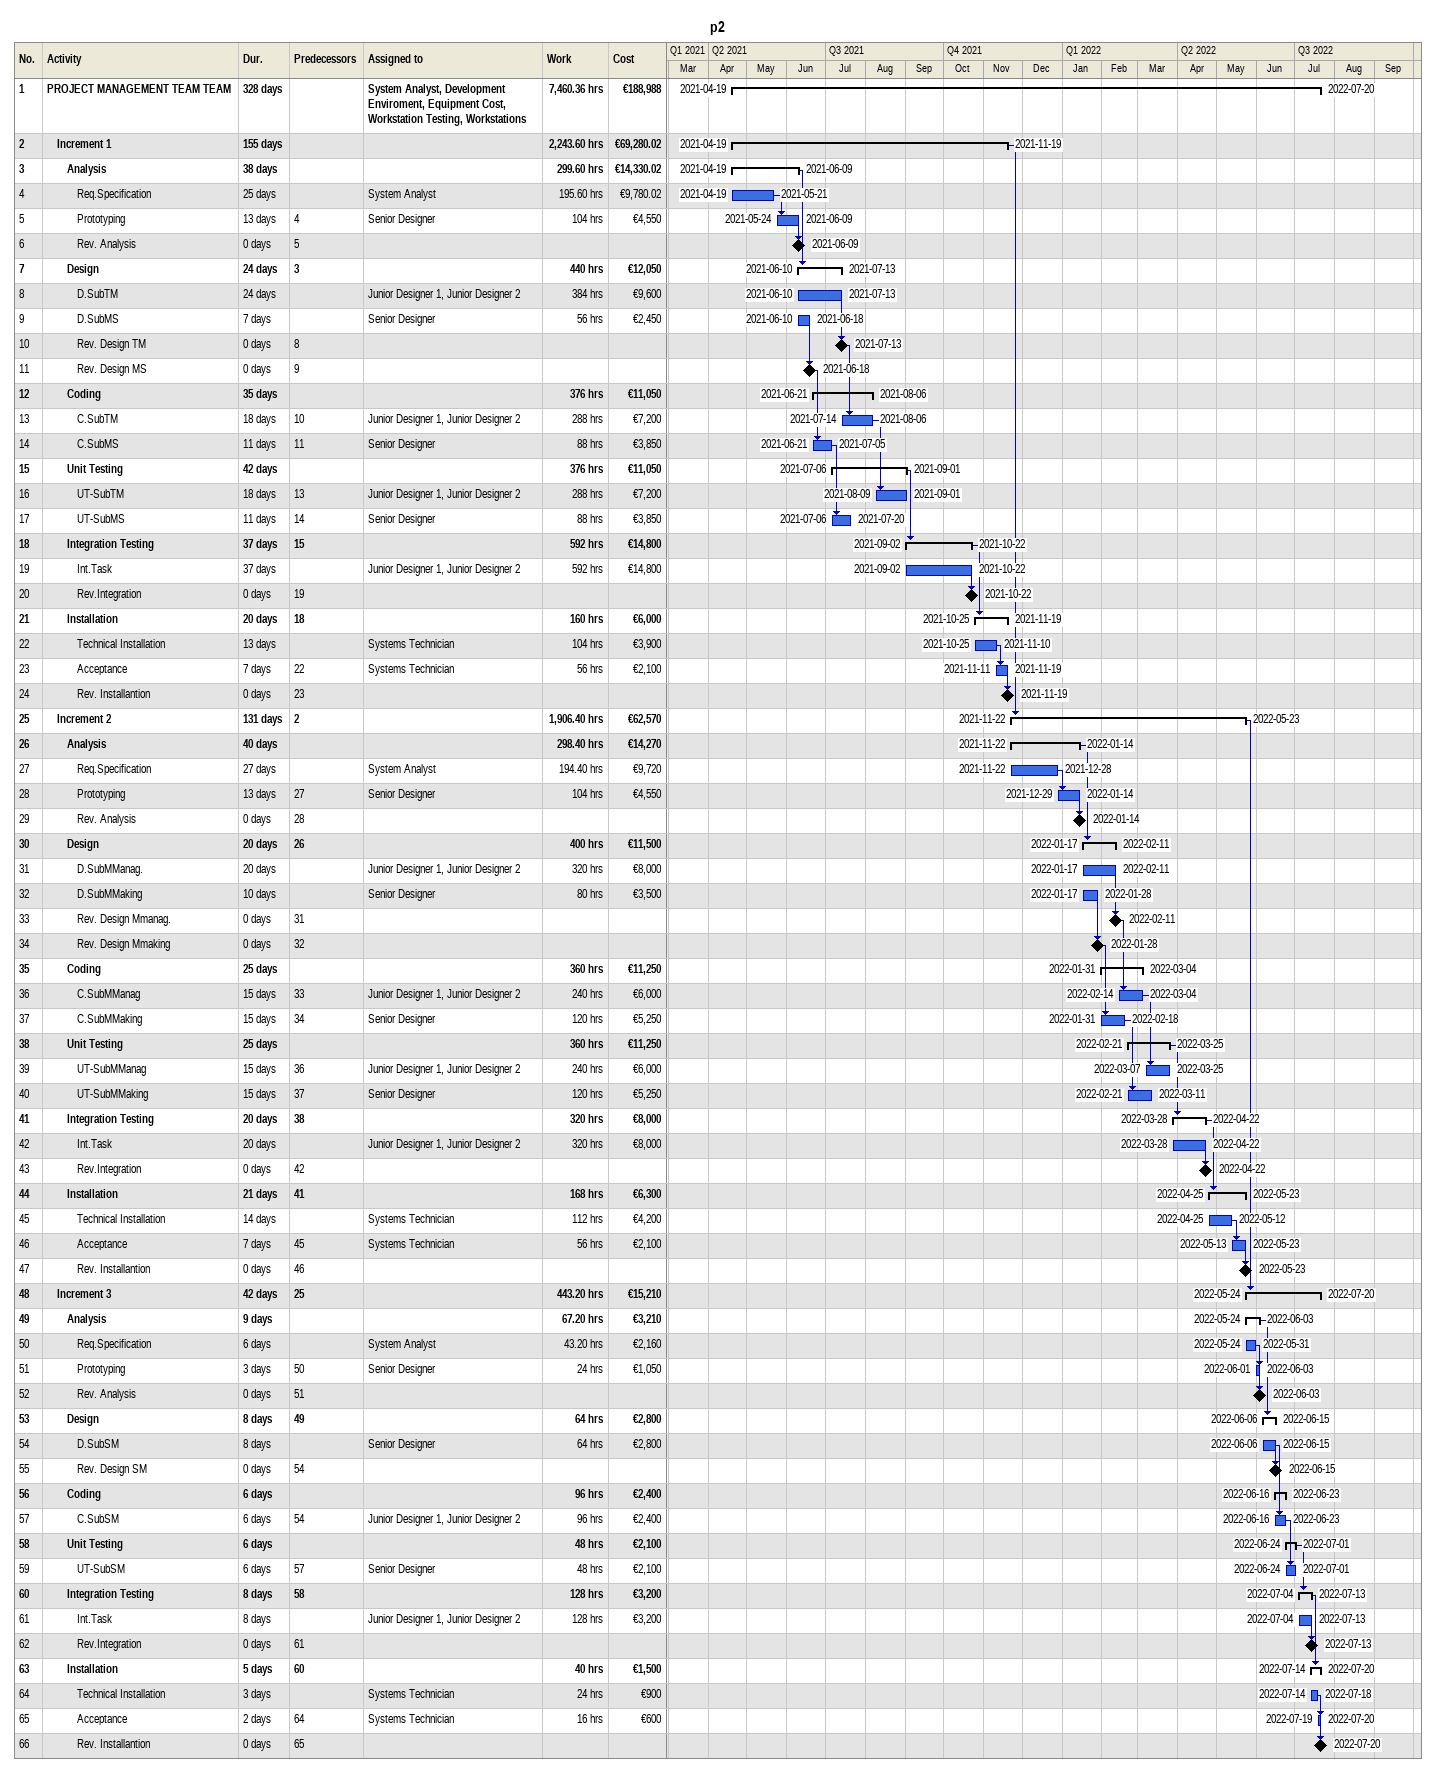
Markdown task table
p2

| ID | Level | Task | Duration | Start | Finish | Predecessors | Resources | Work (h) | Cost (€) |
|---|---|---|---|---|---|---|---|---|---|
| 1 | 1 | **PROJECT MANAGEMENT TEAM TEAM** | 328d | 2021-04-19 | 2022-07-20 |  | System Analyst, Development Enviroment, Equipment Cost, Workstation Testing, Workstations | 7460.36 | 188988 |
| 2 | 2 | **Increment 1** | 155d | 2021-04-19 | 2021-11-19 |  |  | 2243.60 | 69280.02 |
| 3 | 3 | **Analysis** | 38d | 2021-04-19 | 2021-06-09 |  |  | 299.60 | 14330.02 |
| 4 | 4 | Req.Specification | 25d | 2021-04-19 | 2021-05-21 |  | System Analyst | 195.60 | 9780.02 |
| 5 | 4 | Prototyping | 13d | 2021-05-24 | 2021-06-09 | 4 | Senior Designer | 104 | 4550 |
| 6 | 4 | Rev. Analysis | 0d | 2021-06-09 | 2021-06-09 | 5 |  |  |  |
| 7 | 3 | **Design** | 24d | 2021-06-10 | 2021-07-13 | 3 |  | 440 | 12050 |
| 8 | 4 | D.SubTM | 24d | 2021-06-10 | 2021-07-13 |  | Junior Designer 1, Junior Designer 2 | 384 | 9600 |
| 9 | 4 | D.SubMS | 7d | 2021-06-10 | 2021-06-18 |  | Senior Designer | 56 | 2450 |
| 10 | 4 | Rev. Design TM | 0d | 2021-07-13 | 2021-07-13 | 8 |  |  |  |
| 11 | 4 | Rev. Design MS | 0d | 2021-06-18 | 2021-06-18 | 9 |  |  |  |
| 12 | 3 | **Coding** | 35d | 2021-06-21 | 2021-08-06 |  |  | 376 | 11050 |
| 13 | 4 | C.SubTM | 18d | 2021-07-14 | 2021-08-06 | 10 | Junior Designer 1, Junior Designer 2 | 288 | 7200 |
| 14 | 4 | C.SubMS | 11d | 2021-06-21 | 2021-07-05 | 11 | Senior Designer | 88 | 3850 |
| 15 | 3 | **Unit Testing** | 42d | 2021-07-06 | 2021-09-01 |  |  | 376 | 11050 |
| 16 | 4 | UT-SubTM | 18d | 2021-08-09 | 2021-09-01 | 13 | Junior Designer 1, Junior Designer 2 | 288 | 7200 |
| 17 | 4 | UT-SubMS | 11d | 2021-07-06 | 2021-07-20 | 14 | Senior Designer | 88 | 3850 |
| 18 | 3 | **Integration Testing** | 37d | 2021-09-02 | 2021-10-22 | 15 |  | 592 | 14800 |
| 19 | 4 | Int.Task | 37d | 2021-09-02 | 2021-10-22 |  | Junior Designer 1, Junior Designer 2 | 592 | 14800 |
| 20 | 4 | Rev.Integration | 0d | 2021-10-22 | 2021-10-22 | 19 |  |  |  |
| 21 | 3 | **Installation** | 20d | 2021-10-25 | 2021-11-19 | 18 |  | 160 | 6000 |
| 22 | 4 | Technical Installation | 13d | 2021-10-25 | 2021-11-10 |  | Systems Technician | 104 | 3900 |
| 23 | 4 | Acceptance | 7d | 2021-11-11 | 2021-11-19 | 22 | Systems Technician | 56 | 2100 |
| 24 | 4 | Rev. Installantion | 0d | 2021-11-19 | 2021-11-19 | 23 |  |  |  |
| 25 | 2 | **Increment 2** | 131d | 2021-11-22 | 2022-05-23 | 2 |  | 1906.40 | 62570 |
| 26 | 3 | **Analysis** | 40d | 2021-11-22 | 2022-01-14 |  |  | 298.40 | 14270 |
| 27 | 4 | Req.Specification | 27d | 2021-11-22 | 2021-12-28 |  | System Analyst | 194.40 | 9720 |
| 28 | 4 | Prototyping | 13d | 2021-12-29 | 2022-01-14 | 27 | Senior Designer | 104 | 4550 |
| 29 | 4 | Rev. Analysis | 0d | 2022-01-14 | 2022-01-14 | 28 |  |  |  |
| 30 | 3 | **Design** | 20d | 2022-01-17 | 2022-02-11 | 26 |  | 400 | 11500 |
| 31 | 4 | D.SubMManag. | 20d | 2022-01-17 | 2022-02-11 |  | Junior Designer 1, Junior Designer 2 | 320 | 8000 |
| 32 | 4 | D.SubMMaking | 10d | 2022-01-17 | 2022-01-28 |  | Senior Designer | 80 | 3500 |
| 33 | 4 | Rev. Design Mmanag. | 0d | 2022-02-11 | 2022-02-11 | 31 |  |  |  |
| 34 | 4 | Rev. Design Mmaking | 0d | 2022-01-28 | 2022-01-28 | 32 |  |  |  |
| 35 | 3 | **Coding** | 25d | 2022-01-31 | 2022-03-04 |  |  | 360 | 11250 |
| 36 | 4 | C.SubMManag | 15d | 2022-02-14 | 2022-03-04 | 33 | Junior Designer 1, Junior Designer 2 | 240 | 6000 |
| 37 | 4 | C.SubMMaking | 15d | 2022-01-31 | 2022-02-18 | 34 | Senior Designer | 120 | 5250 |
| 38 | 3 | **Unit Testing** | 25d | 2022-02-21 | 2022-03-25 |  |  | 360 | 11250 |
| 39 | 4 | UT-SubMManag | 15d | 2022-03-07 | 2022-03-25 | 36 | Junior Designer 1, Junior Designer 2 | 240 | 6000 |
| 40 | 4 | UT-SubMMaking | 15d | 2022-02-21 | 2022-03-11 | 37 | Senior Designer | 120 | 5250 |
| 41 | 3 | **Integration Testing** | 20d | 2022-03-28 | 2022-04-22 | 38 |  | 320 | 8000 |
| 42 | 4 | Int.Task | 20d | 2022-03-28 | 2022-04-22 |  | Junior Designer 1, Junior Designer 2 | 320 | 8000 |
| 43 | 4 | Rev.Integration | 0d | 2022-04-22 | 2022-04-22 | 42 |  |  |  |
| 44 | 3 | **Installation** | 21d | 2022-04-25 | 2022-05-23 | 41 |  | 168 | 6300 |
| 45 | 4 | Technical Installation | 14d | 2022-04-25 | 2022-05-12 |  | Systems Technician | 112 | 4200 |
| 46 | 4 | Acceptance | 7d | 2022-05-13 | 2022-05-23 | 45 | Systems Technician | 56 | 2100 |
| 47 | 4 | Rev. Installantion | 0d | 2022-05-23 | 2022-05-23 | 46 |  |  |  |
| 48 | 2 | **Increment 3** | 42d | 2022-05-24 | 2022-07-20 | 25 |  | 443.20 | 15210 |
| 49 | 3 | **Analysis** | 9d | 2022-05-24 | 2022-06-03 |  |  | 67.20 | 3210 |
| 50 | 4 | Req.Specification | 6d | 2022-05-24 | 2022-05-31 |  | System Analyst | 43.20 | 2160 |
| 51 | 4 | Prototyping | 3d | 2022-06-01 | 2022-06-03 | 50 | Senior Designer | 24 | 1050 |
| 52 | 4 | Rev. Analysis | 0d | 2022-06-03 | 2022-06-03 | 51 |  |  |  |
| 53 | 3 | **Design** | 8d | 2022-06-06 | 2022-06-15 | 49 |  | 64 | 2800 |
| 54 | 4 | D.SubSM | 8d | 2022-06-06 | 2022-06-15 |  | Senior Designer | 64 | 2800 |
| 55 | 4 | Rev. Design SM | 0d | 2022-06-15 | 2022-06-15 | 54 |  |  |  |
| 56 | 3 | **Coding** | 6d | 2022-06-16 | 2022-06-23 |  |  | 96 | 2400 |
| 57 | 4 | C.SubSM | 6d | 2022-06-16 | 2022-06-23 | 54 | Junior Designer 1, Junior Designer 2 | 96 | 2400 |
| 58 | 3 | **Unit Testing** | 6d | 2022-06-24 | 2022-07-01 |  |  | 48 | 2100 |
| 59 | 4 | UT-SubSM | 6d | 2022-06-24 | 2022-07-01 | 57 | Senior Designer | 48 | 2100 |
| 60 | 3 | **Integration Testing** | 8d | 2022-07-04 | 2022-07-13 | 58 |  | 128 | 3200 |
| 61 | 4 | Int.Task | 8d | 2022-07-04 | 2022-07-13 |  | Junior Designer 1, Junior Designer 2 | 128 | 3200 |
| 62 | 4 | Rev.Integration | 0d | 2022-07-13 | 2022-07-13 | 61 |  |  |  |
| 63 | 3 | **Installation** | 5d | 2022-07-14 | 2022-07-20 | 60 |  | 40 | 1500 |
| 64 | 4 | Technical Installation | 3d | 2022-07-14 | 2022-07-18 |  | Systems Technician | 24 | 900 |
| 65 | 4 | Acceptance | 2d | 2022-07-19 | 2022-07-20 | 64 | Systems Technician | 16 | 600 |
| 66 | 4 | Rev. Installantion | 0d | 2022-07-20 | 2022-07-20 | 65 |  |  |  |
